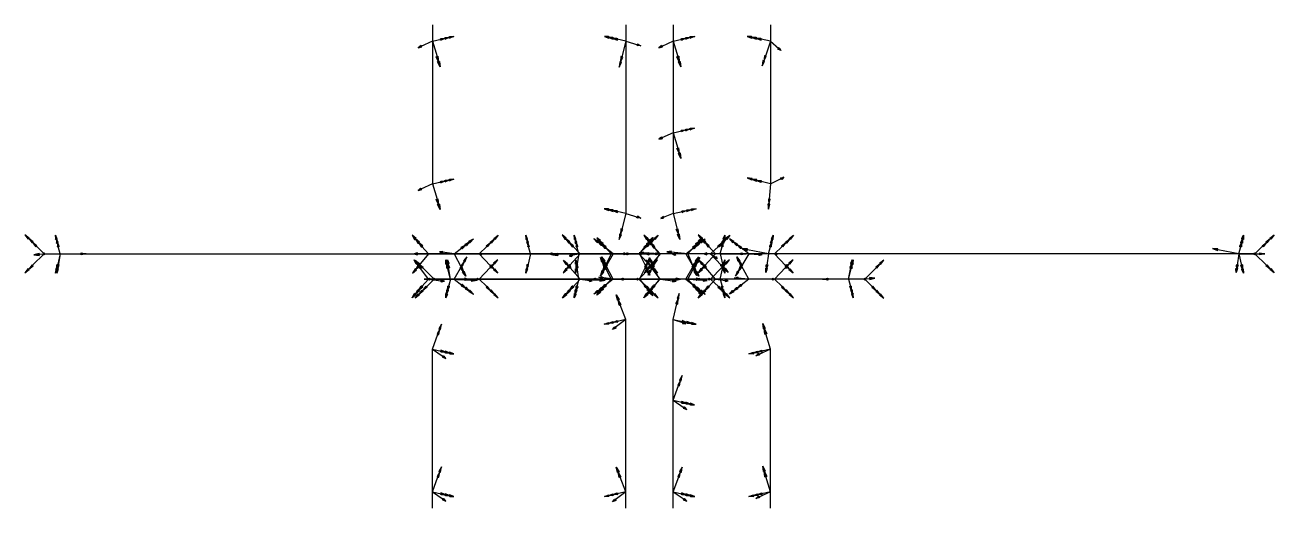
# Model space of a CAD drawing. Header units: millimetres. Extents: x -13087 to 13, y -102 to 102.
# Drawn here: x -3276.7 to -2812.6, y -89.7 to 89.7 of the extents above; entities that cross this region are included whole.
import ezdxf

# ---------------------------------------------------------------- set-up
doc = ezdxf.new("R2010")
doc.units = ezdxf.units.MM
for name, color, linetype in [('AutoDetect_122_20', 1, 'Continuous'), ('AutoDetect_122_39', 1, 'Continuous'), ('AutoDetect_123_19', 1, 'Continuous'), ('AutoDetect_123_38', 1, 'Continuous'), ('AutoDetect_126_24', 1, 'Continuous'), ('AutoDetect_126_28', 1, 'Continuous'), ('AutoDetect_127_25', 1, 'Continuous'), ('AutoDetect_127_29', 1, 'Continuous'), ('AutoDetect_130_30', 1, 'Continuous'), ('AutoDetect_131_40', 1, 'Continuous'), ('AutoDetect_132_41', 1, 'Continuous'), ('AutoDetect_133_26', 1, 'Continuous'), ('AutoDetect_134_27', 1, 'Continuous'), ('AutoDetect_135_31', 1, 'Continuous'), ('AutoDetect_136_37', 1, 'Continuous'), ('AutoDetect_137_23', 1, 'Continuous'), ('AutoDetect_138_43', 1, 'Continuous'), ('AutoDetect_139_22', 1, 'Continuous'), ('AutoDetect_140_21', 1, 'Continuous'), ('AutoDetect_141_34', 1, 'Continuous'), ('AutoDetect_179_33', 1, 'Continuous'), ('AutoDetect_180_36', 1, 'Continuous'), ('AutoDetect_181_32', 1, 'Continuous'), ('AutoDetect_182_35', 1, 'Continuous'), ('Lasche_ID_GUID_0ADB3EBA_3D59_4753_87C4_C15F29FC410A', 1, 'Continuous')]:
    doc.layers.add(name, color=color, linetype=linetype)

# ---------------------------------------------------------------- blocks, each defined once
blk = doc.blocks.new('Kontrollpunkt')
at = {"color": 0}
for q in [(0, 6), (8, 0), (0, 0, 4)]:
    blk.add_line((0, 0), q, dxfattribs=at)
for points in [[(0.25, 8, -0.25), (-0.25, 8, -0.25), (-0.25, 8, 0.25), (0, 10, 0), (-0.25, 8, -0.25), (0.25, 8, 0.25), (0, 10, 0), (0.25, 8, -0.25), (0.25, 8, 0.25), (-0.25, 8, 0.25)], [(0.25, 6, -0.25), (-0.25, 6, -0.25), (-0.25, 6, 0.25), (0, 8, 0), (-0.25, 6, -0.25), (0.25, 6, 0.25), (0, 8, 0), (0.25, 6, -0.25), (0.25, 6, 0.25), (-0.25, 6, 0.25)], [(0.25, 0.25, 4), (-0.25, 0.25, 4), (-0.25, -0.25, 4), (0, 0, 6), (-0.25, 0.25, 4), (0.25, -0.25, 4), (0, 0, 6), (0.25, 0.25, 4), (0.25, -0.25, 4), (-0.25, -0.25, 4)], [(0.25, 0.25, 6), (-0.25, 0.25, 6), (-0.25, -0.25, 6), (0, 0, 8), (-0.25, 0.25, 6), (0.25, -0.25, 6), (0, 0, 8), (0.25, 0.25, 6), (0.25, -0.25, 6), (-0.25, -0.25, 6)], [(0.25, 0.25, 8), (-0.25, 0.25, 8), (-0.25, -0.25, 8), (0, 0, 10), (-0.25, 0.25, 8), (0.25, -0.25, 8), (0, 0, 10), (0.25, 0.25, 8), (0.25, -0.25, 8), (-0.25, -0.25, 8)], [(8, 0.25, -0.25), (8, 0.25, 0.25), (8, -0.25, 0.25), (10, 0, 0), (8, 0.25, 0.25), (8, -0.25, -0.25), (10, 0, 0), (8, 0.25, -0.25), (8, -0.25, -0.25), (8, -0.25, 0.25)]]:
    blk.add_polyline3d(points, dxfattribs=at)

msp = doc.modelspace()

# ---------------------------------------------------------------- linework, layer by layer
at = {"layer": 'AutoDetect_122_20', "color": 1}
msp.add_line((-2819.64, 4.7, -180), (-3048.38, 4.7, -180), dxfattribs=at)
at = {"layer": 'AutoDetect_122_39', "color": 1}
msp.add_line((-3269.64, 4.7, -180), (-3058.89, 4.7, -180), dxfattribs=at)
at = {"layer": 'AutoDetect_123_19', "color": 1}
msp.add_line((-2819.64, 4.7, -160), (-3030.39, 4.7, -160), dxfattribs=at)
at = {"layer": 'AutoDetect_123_38', "color": 1}
msp.add_line((-3269.64, 4.7, -160), (-3040.9, 4.7, -160), dxfattribs=at)
at = {"layer": 'AutoDetect_126_24', "color": 1}
msp.add_line((-2964.64, -4.7, -160), (-3030.39, -4.7, -160), dxfattribs=at)
at = {"layer": 'AutoDetect_126_28', "color": 1}
msp.add_line((-3124.64, -4.7, -160), (-3040.9, -4.7, -160), dxfattribs=at)
at = {"layer": 'AutoDetect_127_25', "color": 1}
msp.add_line((-2964.64, -4.7, -180), (-3048.38, -4.7, -180), dxfattribs=at)
at = {"layer": 'AutoDetect_127_29', "color": 1}
msp.add_line((-3124.64, -4.7, -180), (-3058.89, -4.7, -180), dxfattribs=at)
at = {"layer": 'AutoDetect_130_30', "color": 1}
msp.add_line((-3048.58, -4.7, -198.31), (-3117.26, -4.7, -409.67), dxfattribs=at)
at = {"layer": 'AutoDetect_131_40', "color": 1}
msp.add_line((-3058.09, -4.7, -195.22), (-3126.77, -4.7, -406.58), dxfattribs=at)
at = {"layer": 'AutoDetect_132_41', "color": 1}
msp.add_line((-3125.29, -89.7, -434.4), (-3125.29, -30.7, -434.4), dxfattribs=at)
at = {"layer": 'AutoDetect_133_26', "color": 1}
msp.add_line((-2998.25, -4.7, -43.42), (-3031.19, -4.7, -144.78), dxfattribs=at)
at = {"layer": 'AutoDetect_134_27', "color": 1}
msp.add_line((-3007.76, -4.7, -40.33), (-3040.7, -4.7, -141.69), dxfattribs=at)
at = {"layer": 'AutoDetect_135_31', "color": 1}
msp.add_line((-2999.73, -89.7, -15.6), (-2999.73, -30.7, -15.6), dxfattribs=at)
at = {"layer": 'AutoDetect_136_37', "color": 1}
msp.add_line((-3058.09, 4.7, -195.22), (-3126.77, 4.7, -406.58), dxfattribs=at)
at = {"layer": 'AutoDetect_137_23', "color": 1}
msp.add_line((-3048.58, 4.7, -198.31), (-3117.26, 4.7, -409.67), dxfattribs=at)
at = {"layer": 'AutoDetect_138_43', "color": 1}
msp.add_line((-3125.29, 89.7, -434.4), (-3125.29, 30.7, -434.4), dxfattribs=at)
at = {"layer": 'AutoDetect_139_22', "color": 1}
msp.add_line((-3007.76, 4.7, -40.33), (-3040.7, 4.7, -141.69), dxfattribs=at)
at = {"layer": 'AutoDetect_140_21', "color": 1}
msp.add_line((-2998.25, 4.7, -43.42), (-3031.19, 4.7, -144.78), dxfattribs=at)
at = {"layer": 'AutoDetect_141_34', "color": 1}
msp.add_line((-2999.73, 89.7, -15.6), (-2999.73, 30.7, -15.6), dxfattribs=at)
at = {"layer": 'AutoDetect_179_33', "color": 1}
msp.add_line((-3053.46, 89.7, -180.95), (-3053.46, 19.7, -180.95), dxfattribs=at)
at = {"layer": 'AutoDetect_180_36', "color": 1}
msp.add_line((-3035.82, 89.7, -159.05), (-3035.82, 19.7, -159.05), dxfattribs=at)
at = {"layer": 'AutoDetect_181_32', "color": 1}
msp.add_line((-3053.46, -89.7, -180.95), (-3053.46, -19.7, -180.95), dxfattribs=at)
at = {"layer": 'AutoDetect_182_35', "color": 1}
msp.add_line((-3035.82, -89.7, -159.05), (-3035.82, -19.7, -159.05), dxfattribs=at)

# ---------------------------------------------------------------- block references
at = {"layer": 'AutoDetect_122_20', "color": 1, "extrusion": (0.502003, 0.611552, -0.611552), "rotation": 126.6864032706257}
msp.add_blockref('Kontrollpunkt', (2359.19, -1323.02, -1417.34), dxfattribs=at)
at = {"layer": 'AutoDetect_122_20', "color": 1, "extrusion": (0.173648, 0.696364, -0.696364), "rotation": 160.2978477668322}
for p in [(2929.83, -634.57, -395.52), (2742.82, -602.1, -362.05)]:
    msp.add_blockref('Kontrollpunkt', p, dxfattribs=at)
at = {"layer": 'AutoDetect_122_39', "color": 1, "extrusion": (-0.173648, 0.696364, -0.696364), "rotation": 199.7021522331678}
for p in [(3165.53, 423.88, 695.34), (2995.97, 394.43, 665)]:
    msp.add_blockref('Kontrollpunkt', p, dxfattribs=at)
at = {"layer": 'AutoDetect_122_39', "color": 1, "extrusion": (-0.535851, 0.597019, -0.597019), "rotation": 236.369343140602}
msp.add_blockref('Kontrollpunkt', (2273.29, 1077.52, 1749.38), dxfattribs=at)
at = {"layer": 'AutoDetect_123_19', "color": 1, "extrusion": (0.535852, 0.597019, 0.597019), "rotation": 51.04248947063062}
msp.add_blockref('Kontrollpunkt', (2258.36, 1078.02, -1716.56), dxfattribs=at)
at = {"layer": 'AutoDetect_123_19', "color": 1, "extrusion": (0.173648, 0.696364, 0.696364), "rotation": 4.152866942558883}
for p in [(2912.38, 387.53, -629.16), (2742.82, 358.08, -598.81)]:
    msp.add_blockref('Kontrollpunkt', p, dxfattribs=at)
at = {"layer": 'AutoDetect_123_38', "color": 1, "extrusion": (-0.173648, 0.696364, 0.696364), "rotation": 342.8383509003531}
for p in [(3165.53, -667.89, 458.58), (2978.52, -635.42, 425.11)]:
    msp.add_blockref('Kontrollpunkt', p, dxfattribs=at)
at = {"layer": 'AutoDetect_123_38', "color": 1, "extrusion": (-0.502003, 0.611552, 0.611552), "rotation": 303.7303235744334}
msp.add_blockref('Kontrollpunkt', (2347.45, -1308.74, 1431.57), dxfattribs=at)
at = {"layer": 'AutoDetect_126_24', "color": 1, "extrusion": (0.535851, -0.597019, 0.597019), "rotation": 300.2421773620723}
msp.add_blockref('Kontrollpunkt', (-2258.36, 1078.02, -1716.55), dxfattribs=at)
at = {"layer": 'AutoDetect_126_24', "color": 1, "extrusion": (0.173648, -0.696364, 0.696364), "rotation": 342.8383509003531}
msp.add_blockref('Kontrollpunkt', (-2883.51, 382.51, -623.99), dxfattribs=at)
at = {"layer": 'AutoDetect_126_28', "color": 1, "extrusion": (-0.173648, -0.696364, 0.696364), "rotation": 16.36913053553958}
for p in [(-3024.84, -643.46, 433.4), (-2978.52, -635.42, 425.11)]:
    msp.add_blockref('Kontrollpunkt', p, dxfattribs=at)
at = {"layer": 'AutoDetect_126_28', "color": 1, "extrusion": (-0.502003, -0.611552, 0.611552), "rotation": 53.31359672937432}
msp.add_blockref('Kontrollpunkt', (-2347.45, -1308.74, 1431.57), dxfattribs=at)
at = {"layer": 'AutoDetect_127_25', "color": 1, "extrusion": (0.502003, -0.611552, -0.611552), "rotation": 233.3135967293743}
msp.add_blockref('Kontrollpunkt', (-2359.19, -1323.02, -1417.34), dxfattribs=at)
at = {"layer": 'AutoDetect_127_25', "color": 1, "extrusion": (0.173648, -0.696364, -0.696364), "rotation": 199.7021522331678}
for p in [(-2929.83, -634.57, -395.52), (-2883.51, -626.53, -387.23)]:
    msp.add_blockref('Kontrollpunkt', p, dxfattribs=at)
at = {"layer": 'AutoDetect_127_29', "color": 1, "extrusion": (-0.173648, -0.696364, -0.696364), "rotation": 160.2978477668322}
msp.add_blockref('Kontrollpunkt', (-3024.84, 399.45, 670.17), dxfattribs=at)
at = {"layer": 'AutoDetect_127_29', "color": 1, "extrusion": (-0.535851, -0.597019, -0.597019), "rotation": 123.6306641102215}
msp.add_blockref('Kontrollpunkt', (-2273.29, 1077.52, 1749.38), dxfattribs=at)
at = {"layer": 'AutoDetect_130_30', "color": 1, "extrusion": (0.719089, -0.554432, 0.418947), "rotation": 287.9013349717838}
msp.add_blockref('Kontrollpunkt', (-1907.12, 661.05, -2410.61), dxfattribs=at)
at = {"layer": 'AutoDetect_130_30', "color": 1, "extrusion": (0.715942, -0.696364, -0.050039), "rotation": 267.2135725257945}
for p in [(-2170.37, -491.98, -2202.79), (-2128.95, -307.25, -2169.41)]:
    msp.add_blockref('Kontrollpunkt', p, dxfattribs=at)
at = {"layer": 'AutoDetect_131_40', "color": 1, "extrusion": (-0.608622, -0.696364, 0.380338), "rotation": 60.26077419388575}
msp.add_blockref('Kontrollpunkt', (-2351.21, -1159.98, 1751.65), dxfattribs=at)
at = {"layer": 'AutoDetect_131_40', "color": 1, "extrusion": (-0.650801, -0.705587, 0.280367), "rotation": 68.31540657953913}
msp.add_blockref('Kontrollpunkt', (-2253.8, -808.53, 1936.17), dxfattribs=at)
at = {"layer": 'AutoDetect_131_40', "color": 1, "extrusion": (-0.719089, -0.554432, -0.418947), "rotation": 112.8260403979648}
msp.add_blockref('Kontrollpunkt', (-1863.55, 838.56, 2283.43), dxfattribs=at)
at = {"layer": 'AutoDetect_132_41', "color": 1, "extrusion": (0.796726, -0.173648, 0.578856), "rotation": 256.8095918291353}
for p in [(-695.54, 1409.59, -2736.13), (-747.32, 1403.06, -2726.92)]:
    msp.add_blockref('Kontrollpunkt', p, dxfattribs=at)
at = {"layer": 'AutoDetect_133_26', "color": 1, "extrusion": (0.719089, -0.554432, 0.418947), "rotation": 287.9013349717838}
msp.add_blockref('Kontrollpunkt', (-1854.57, 873.02, -2237.74), dxfattribs=at)
at = {"layer": 'AutoDetect_133_26', "color": 1, "extrusion": (0.715942, -0.696364, -0.050039), "rotation": 267.2135725257945}
for p in [(-2110.36, -224.34, -2154.43), (-2093.86, -150.75, -2141.13)]:
    msp.add_blockref('Kontrollpunkt', p, dxfattribs=at)
at = {"layer": 'AutoDetect_134_27', "color": 1, "extrusion": (-0.608622, -0.696364, 0.380338), "rotation": 60.26077419388574}
msp.add_blockref('Kontrollpunkt', (-2286.4, -893.45, 1800.02), dxfattribs=at)
at = {"layer": 'AutoDetect_134_27', "color": 1, "extrusion": (-0.644641, -0.704685, 0.296407), "rotation": 67.01979890539562}
msp.add_blockref('Kontrollpunkt', (-2225.2, -680.1, 1926.98), dxfattribs=at)
at = {"layer": 'AutoDetect_134_27', "color": 1, "extrusion": (-0.719089, -0.554432, -0.418947), "rotation": 111.5091766849873}
msp.add_blockref('Kontrollpunkt', (-1832.82, 962.5, 2182.35), dxfattribs=at)
at = {"layer": 'AutoDetect_135_31', "color": 1, "extrusion": (-0.796726, -0.173648, -0.578856), "rotation": 82.79607081705602}
for p in [(-608.81, 1687.64, 2404.33), (-557.02, 1694.18, 2413.53)]:
    msp.add_blockref('Kontrollpunkt', p, dxfattribs=at)
at = {"layer": 'AutoDetect_136_37', "color": 1, "extrusion": (-0.608622, 0.696364, 0.380338), "rotation": 293.5171990516844}
msp.add_blockref('Kontrollpunkt', (2351.21, -1159.98, 1751.65), dxfattribs=at)
at = {"layer": 'AutoDetect_136_37', "color": 1, "extrusion": (-0.669517, 0.707075, 0.22758), "rotation": 290.1601897404718}
msp.add_blockref('Kontrollpunkt', (2226.31, -708.37, 2005.96), dxfattribs=at)
at = {"layer": 'AutoDetect_136_37', "color": 1, "extrusion": (-0.719089, 0.554432, -0.418947), "rotation": 252.0986650282162}
msp.add_blockref('Kontrollpunkt', (1863.55, 838.56, 2283.43), dxfattribs=at)
at = {"layer": 'AutoDetect_137_23', "color": 1, "extrusion": (0.719089, 0.554432, 0.418947), "rotation": 67.17395960203518}
msp.add_blockref('Kontrollpunkt', (1907.12, 661.05, -2410.61), dxfattribs=at)
at = {"layer": 'AutoDetect_137_23', "color": 1, "extrusion": (0.715942, 0.696364, -0.050039), "rotation": 93.62619165418512}
for p in [(2170.37, -491.98, -2202.79), (2128.95, -307.25, -2169.41)]:
    msp.add_blockref('Kontrollpunkt', p, dxfattribs=at)
at = {"layer": 'AutoDetect_138_43', "color": 1, "extrusion": (0.796726, 0.173648, 0.578856), "rotation": 97.20392918294402}
for p in [(747.32, 1403.06, -2726.92), (695.54, 1409.59, -2736.13)]:
    msp.add_blockref('Kontrollpunkt', p, dxfattribs=at)
at = {"layer": 'AutoDetect_139_22', "color": 1, "extrusion": (-0.608622, 0.696364, 0.380338), "rotation": 293.5171990516844}
msp.add_blockref('Kontrollpunkt', (2286.4, -893.45, 1800.02), dxfattribs=at)
at = {"layer": 'AutoDetect_139_22', "color": 1, "extrusion": (-0.645587, 0.704835, 0.293981), "rotation": 287.7946147753501}
msp.add_blockref('Kontrollpunkt', (2223.93, -675.62, 1930.03), dxfattribs=at)
at = {"layer": 'AutoDetect_139_22', "color": 1, "extrusion": (-0.719089, 0.554432, -0.418947), "rotation": 254.2036494703028}
msp.add_blockref('Kontrollpunkt', (1832.82, 962.5, 2182.35), dxfattribs=at)
at = {"layer": 'AutoDetect_140_21', "color": 1, "extrusion": (0.719089, 0.554432, 0.418947), "rotation": 73.22150932056422}
msp.add_blockref('Kontrollpunkt', (1854.57, 873.02, -2237.74), dxfattribs=at)
at = {"layer": 'AutoDetect_140_21', "color": 1, "extrusion": (0.715942, 0.696364, -0.050039)}
for p, rotation in [((2110.36, -224.34, -2154.43), 107.0526187493893), ((2093.86, -150.75, -2141.13), 93.62619165418512)]:
    msp.add_blockref('Kontrollpunkt', p, dxfattribs=dict(at, rotation=rotation))
at = {"layer": 'AutoDetect_141_34', "color": 1, "extrusion": (-0.867554, 0.173648, -0.466043), "rotation": 285.1881245165453}
msp.add_blockref('Kontrollpunkt', (506.67, 1364.67, 2624.23), dxfattribs=at)
at = {"layer": 'AutoDetect_141_34', "color": 1, "extrusion": (-0.859923, 0.217144, -0.461932), "rotation": 248.8569547675692}
msp.add_blockref('Kontrollpunkt', (704.66, 1333.14, 2593.41), dxfattribs=at)
at = {"layer": 'AutoDetect_179_33', "color": 1, "extrusion": (-0.796726, 0.173648, -0.578856), "rotation": 272.9288083727321}
for p in [(568.46, 1589.73, 2552.05), (630.99, 1581.84, 2540.94)]:
    msp.add_blockref('Kontrollpunkt', p, dxfattribs=at)
at = {"layer": 'AutoDetect_180_36', "color": 1, "extrusion": (0.796726, 0.173648, 0.578856), "rotation": 97.20392918294402}
for p in [(728.27, 1576.98, -2496.25), (695.05, 1581.18, -2502.16)]:
    msp.add_blockref('Kontrollpunkt', p, dxfattribs=at)
at = {"layer": 'AutoDetect_180_36', "color": 1, "extrusion": (0.852432, 0.173648, 0.49316), "rotation": 94.85098641422411}
msp.add_blockref('Kontrollpunkt', (625.28, 1326.71, -2662.85), dxfattribs=at)
at = {"layer": 'AutoDetect_181_32', "color": 1, "extrusion": (-0.796726, -0.173648, -0.578856), "rotation": 75.07475869879771}
for p in [(-630.99, 1581.84, 2540.94), (-568.46, 1589.73, 2552.05)]:
    msp.add_blockref('Kontrollpunkt', p, dxfattribs=at)
at = {"layer": 'AutoDetect_182_35', "color": 1, "extrusion": (0.852602, -0.173648, 0.492865), "rotation": 266.6903843039745}
msp.add_blockref('Kontrollpunkt', (-625.17, 1325.83, -2663.32), dxfattribs=at)
at = {"layer": 'AutoDetect_182_35', "color": 1, "extrusion": (0.796726, -0.173648, 0.578856), "rotation": 256.8095918291353}
for p in [(-695.05, 1581.18, -2502.16), (-728.27, 1576.98, -2496.25)]:
    msp.add_blockref('Kontrollpunkt', p, dxfattribs=at)
at = {"layer": 'Lasche_ID_GUID_0ADB3EBA_3D59_4753_87C4_C15F29FC410A', "color": 2, "extrusion": (-0.707107, 0.707107, 0), "rotation": 270}
for p in [(2308.66, -180, 2315.31), (2308.66, -160, 2315.31)]:
    msp.add_blockref('Kontrollpunkt', p, dxfattribs=at)
at = {"layer": 'Lasche_ID_GUID_0ADB3EBA_3D59_4753_87C4_C15F29FC410A', "color": 2, "extrusion": (0.707107, 0.707107, 0), "rotation": 90.00000000000001}
for p in [(1997.11, -180, -1990.46), (1997.11, -160, -1990.46)]:
    msp.add_blockref('Kontrollpunkt', p, dxfattribs=at)
at = {"layer": 'Lasche_ID_GUID_0ADB3EBA_3D59_4753_87C4_C15F29FC410A', "color": 2, "extrusion": (-0.707107, -0.707107, 0), "rotation": 90}
for p in [(-2206.13, -160, 2212.78), (-2206.13, -180, 2212.78)]:
    msp.add_blockref('Kontrollpunkt', p, dxfattribs=at)
at = {"layer": 'Lasche_ID_GUID_0ADB3EBA_3D59_4753_87C4_C15F29FC410A', "color": 2, "extrusion": (0.707107, -0.707107, 0), "rotation": 270}
for p in [(-2099.64, -160, -2092.99), (-2099.64, -180, -2092.99)]:
    msp.add_blockref('Kontrollpunkt', p, dxfattribs=at)

doc.saveas('drawing.dxf')
